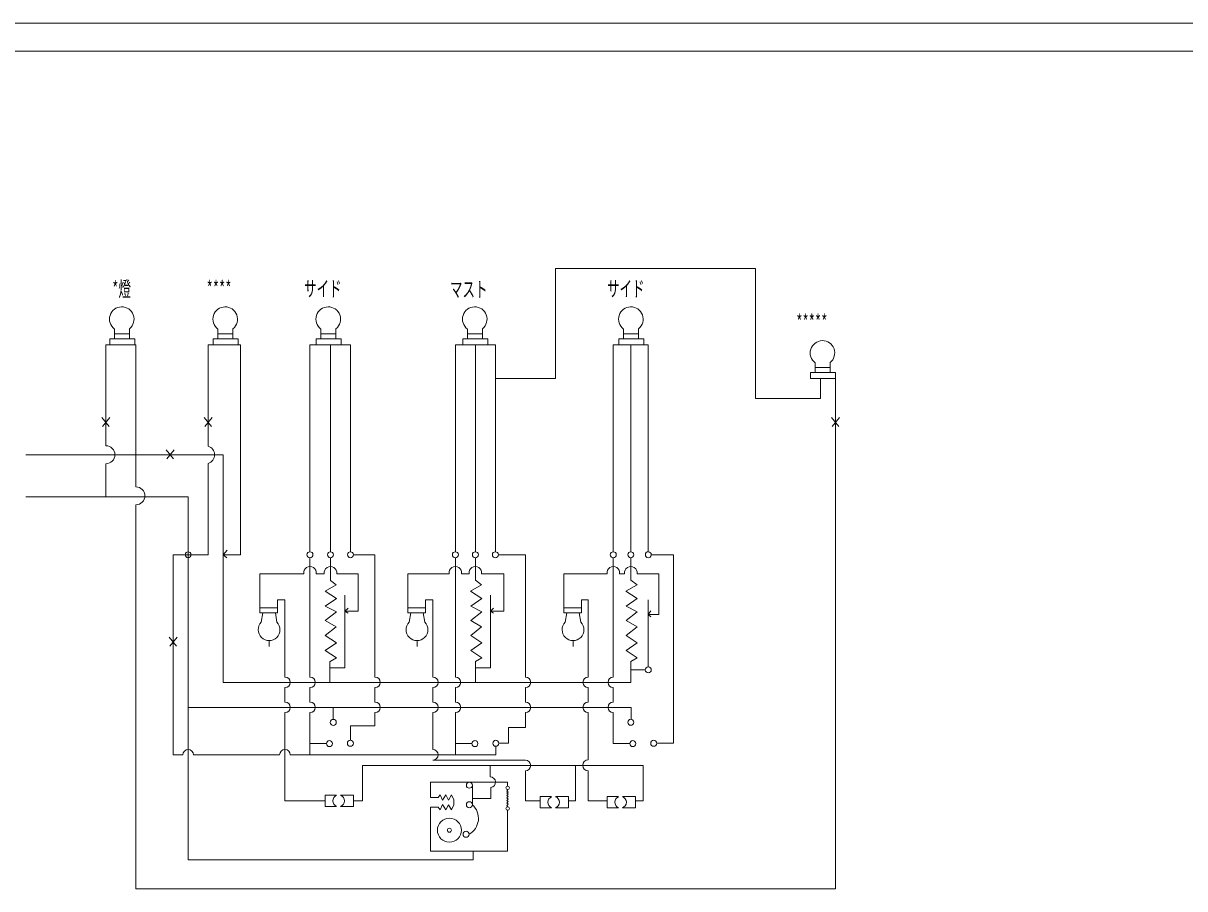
# Model space of a CAD drawing. Units: millimetres, scale not verified. Extents: x -20710 to 20710, y -14707 to 14707.
# Drawn here: x -12811 to -4450, y 8478 to 14707 of the extents above; entities that cross this region are included whole.
import ezdxf
from ezdxf.enums import TextEntityAlignment as Align

# ---------------------------------------------------------------- set-up
doc = ezdxf.new("R2010")
doc.units = ezdxf.units.MM
doc.header["$LTSCALE"] = 50
doc.layers.add('0-0_0', color=3, linetype='Continuous', lineweight=18)
doc.layers.add('0-F_枠', color=3, linetype='Continuous', lineweight=18)
doc.styles.add('ＭＳ ゴシック', font='')
doc.styles.get('ＭＳ ゴシック').set_extended_font_data('MS Gothic')

msp = doc.modelspace()

# ---------------------------------------------------------------- linework, layer by layer
at = {"layer": '0-0_0'}
for p, q in [((-12154.01, 12473), (-12154.01, 12506.7)), ((-12046.01, 12509), (-12046.01, 12473)), ((-11409.37, 12473), (-11409.37, 12506.7)), ((-11301.37, 12509), (-11301.37, 12473)), ((-10667.48, 12473), (-10667.48, 12506.7)), ((-10559.48, 12509), (-10559.48, 12473)), ((-9613.06, 12473), (-9613.06, 12506.7)), ((-9505.06, 12509), (-9505.06, 12473)), ((-8489.55, 12473), (-8489.55, 12506.7)), ((-8381.55, 12509), (-8381.55, 12473)), ((-12215.26, 11666.23), (-12215.26, 12393.8)), ((-11999.26, 12393.8), (-12215.26, 12393.8)), ((-11999.26, 12393.8), (-11999.26, 11370.66)), ((-11479.63, 11663.66), (-11479.63, 12393.8)), ((-11245.63, 12393.8), (-11479.63, 12393.8)), ((-11245.63, 12393.8), (-11245.63, 10881.8)), ((-10746.74, 10903.4), (-10746.74, 12393.8)), ((-10455.14, 12393.8), (-10746.74, 12393.8)), ((-10599.14, 12393.8), (-10599.14, 10903.4)), ((-10455.14, 12393.8), (-10455.14, 10903.4)), ((-9699.97, 10903.4), (-9699.97, 12393.8)), ((-9699.97, 12393.8), (-9411.97, 12393.8)), ((-9555.97, 12393.8), (-9555.97, 10903.4)), ((-9411.97, 12393.8), (-9411.97, 10903.4)), ((-8563.04, 12393.8), (-8311.04, 12393.8)), ((-8563.04, 12393.8), (-8563.04, 10903.4)), ((-8437.04, 12393.8), (-8437.04, 10903.4)), ((-8311.04, 12393.8), (-8311.04, 10903.4)), ((-7110.08, 12229.46), (-7110.08, 12263.16)), ((-7002.08, 12265.46), (-7002.08, 12229.46)), ((-7071.97, 12006.26), (-7071.97, 12150.26)), ((-6963.97, 8478.26), (-6963.97, 12150.26)), ((-7071.97, 12006.26), (-7539.97, 12006.26)), ((-12243.84, 11870.42), (-12191.2, 11804.72)), ((-12186.68, 11870.42), (-12239.33, 11804.72)), ((-11508.21, 11870.42), (-11455.56, 11804.72)), ((-11451.05, 11870.42), (-11503.7, 11804.72)), ((-6992.55, 11870.42), (-6939.9, 11804.72)), ((-6935.39, 11870.42), (-6988.04, 11804.72)), ((-11781.65, 11637.47), (-11729, 11571.76)), ((-11724.49, 11637.47), (-11777.14, 11571.76)), ((-11371.63, 11601.8), (-12791.26, 11601.8)), ((-11479.63, 10881.8), (-11479.63, 11539.93)), ((-11371.63, 9963.8), (-11371.63, 11601.8)), ((-12215.26, 11298.48), (-12215.26, 11537.37)), ((-11623.63, 11298.48), (-12791.26, 11298.48)), ((-11623.63, 8685.8), (-11623.63, 11298.48)), ((-11999.26, 11241.8), (-11999.26, 8478.26)), ((-11479.63, 10881.8), (-11731.63, 10881.8)), ((-11245.63, 10881.8), (-11371.63, 10881.8)), ((-10278.74, 10881.8), (-10433.54, 10881.8)), ((-10278.74, 10881.8), (-10278.74, 10001.98)), ((-9390.37, 10881.8), (-9195.97, 10881.8)), ((-9195.97, 10881.8), (-9195.97, 10001.98)), ((-8289.44, 10881.8), (-8131.04, 10881.8)), ((-8131.04, 10881.8), (-8131.04, 9525.42)), ((-10746.74, 10001.98), (-10746.74, 10860.2)), ((-9699.97, 10001.98), (-9699.97, 10860.2)), ((-9555.97, 10860.2), (-9555.97, 10698.78)), ((-8563.04, 10001.98), (-8563.04, 10860.2)), ((-8437.04, 10860.2), (-8437.04, 10698.78)), ((-11106.74, 10463.24), (-11106.74, 10745)), ((-11106.74, 10745), (-10791.52, 10745)), ((-10643.92, 10745), (-10701.96, 10745)), ((-10554.36, 10745), (-10398.94, 10745)), ((-10041.97, 10463.24), (-10041.97, 10745)), ((-10041.97, 10745), (-9744.75, 10745)), ((-9655.19, 10745), (-9601.19, 10745)), ((-9511.63, 10745), (-9352.18, 10745)), ((-8918.72, 10745), (-8607.82, 10745)), ((-8918.72, 10745), (-8918.72, 10463.24)), ((-8518.26, 10745), (-8481.82, 10745)), ((-8392.26, 10745), (-8234.72, 10745)), ((-8234.72, 10745), (-8234.72, 10452.54)), ((-10926.74, 10001.98), (-10926.74, 10556.84)), ((-9861.97, 10001.98), (-9861.97, 10556.84)), ((-8792.72, 10556.84), (-8792.72, 10463.24)), ((-8792.72, 10556.84), (-8743.63, 10556.84)), ((-8743.63, 10001.98), (-8743.63, 10556.84)), ((-8311.04, 10075.4), (-8311.04, 10557.8)), ((-10980.74, 10499.24), (-11106.74, 10499.24)), ((-10980.74, 10463.24), (-11106.74, 10463.24)), ((-11097.77, 10396.6), (-11086.06, 10463.24)), ((-10984.31, 10396.6), (-10996.02, 10463.24)), ((-10494.57, 10475), (-10472.45, 10461.99)), ((-9915.97, 10499.24), (-10041.97, 10499.24)), ((-9915.97, 10463.24), (-10041.97, 10463.24)), ((-10033.01, 10396.6), (-10021.29, 10463.24)), ((-9919.54, 10396.6), (-9931.25, 10463.24)), ((-9447.81, 10475), (-9425.69, 10461.99)), ((-8792.72, 10499.24), (-8918.72, 10499.24)), ((-8792.72, 10463.24), (-8918.72, 10463.24)), ((-8909.76, 10396.6), (-8898.05, 10463.24)), ((-8796.29, 10396.6), (-8808.01, 10463.24)), ((-8234.72, 10452.54), (-8311.04, 10452.54)), ((-11760.21, 10289.45), (-11707.56, 10223.75)), ((-11703.05, 10289.45), (-11755.7, 10223.75)), ((-11041.04, 10263.92), (-11041.04, 10221.85)), ((-9976.27, 10263.92), (-9976.27, 10221.85)), ((-8853.03, 10263.92), (-8853.03, 10221.85)), ((-10602.74, 10113.17), (-10602.74, 9963.8)), ((-9555.97, 10113.17), (-9555.97, 9963.8)), ((-8437.04, 10113.17), (-8437.04, 9963.8)), ((-8437.04, 10053.8), (-8332.64, 10053.8)), ((-11371.63, 9963.8), (-8437.04, 9963.8)), ((-10926.74, 9821.98), (-10926.74, 9925.62)), ((-10746.74, 9821.98), (-10746.74, 9925.62)), ((-10278.74, 9925.62), (-10278.74, 9821.98)), ((-9861.97, 9821.98), (-9861.97, 9925.62)), ((-9699.97, 9821.98), (-9699.97, 9925.62)), ((-9195.97, 9925.62), (-9195.97, 9821.98)), ((-8743.63, 9821.98), (-8743.63, 9925.62)), ((-8563.04, 9821.98), (-8563.04, 9925.62)), ((-8563.04, 9925.62), (-8563.04, 9821.98)), ((-11623.63, 9783.8), (-8435.64, 9783.8)), ((-10578.65, 9783.8), (-10578.65, 9697.4)), ((-8435.64, 9783.8), (-8435.64, 9697.76)), ((-10926.74, 9110.89), (-10926.74, 9745.62)), ((-10746.74, 9441.8), (-10746.74, 9745.62)), ((-10278.74, 9745.62), (-10278.74, 9651.42)), ((-9861.97, 9745.62), (-9861.97, 9479.98)), ((-9699.97, 9441.8), (-9699.97, 9745.62)), ((-9195.97, 9745.62), (-9195.97, 9639.68)), ((-8743.63, 9406.14), (-8743.63, 9745.62)), ((-8563.04, 9745.62), (-8563.04, 9522.73)), ((-10455.8, 9547.02), (-10455.8, 9651.42)), ((-10455.8, 9651.42), (-10278.74, 9651.42)), ((-9318.25, 9639.68), (-9195.97, 9639.68)), ((-10746.74, 9522.73), (-10627.94, 9522.73)), ((-9699.97, 9522.73), (-9581.17, 9522.73)), ((-9409.03, 9503.82), (-9409.03, 9441.8)), ((-8563.04, 9522.73), (-8444.24, 9522.73)), ((-8250.5, 9525.42), (-8131.04, 9525.42)), ((-11585.48, 9441.8), (-10964.89, 9441.8)), ((-10888.59, 9441.8), (-9409.03, 9441.8)), ((-10368.74, 9366.2), (-8347.63, 9366.2)), ((-10368.74, 9110.89), (-10368.74, 9366.2)), ((-9861.97, 9403.62), (-9195.97, 9403.62)), ((-9448.68, 9366.2), (-9448.68, 9283.14)), ((-8835.97, 9111.26), (-8835.97, 9366.2)), ((-8347.63, 9366.2), (-8347.63, 9111.26)), ((-8743.63, 9111.26), (-8743.63, 9326.25)), ((-9878.48, 9244.96), (-9323.66, 9244.96)), ((-9577.28, 9223.36), (-9577.28, 9082.96)), ((-9444.58, 9127.66), (-9444.58, 9207)), ((-9323.66, 9244.96), (-9323.66, 9217.58)), ((-9711.43, 9117.68), (-9711.43, 9082.31)), ((-9577.28, 9127.66), (-9444.58, 9127.66)), ((-10926.74, 9110.89), (-10636.83, 9110.89)), ((-10432.51, 9110.89), (-10368.74, 9110.89)), ((-9824.48, 9065.72), (-9878.48, 9065.72)), ((-9878.48, 8748.97), (-9878.48, 9065.72)), ((-9330.76, 9078.1), (-9323.66, 9073.78)), ((-9323.66, 9068.93), (-9323.66, 9073.78)), ((-9323.66, 9043.48), (-9323.66, 8748.97)), ((-8885.13, 9111.26), (-8835.97, 9111.26)), ((-8743.63, 9111.26), (-8607.6, 9111.26)), ((-8403.27, 9111.26), (-8347.63, 9111.26)), ((-9323.66, 8748.97), (-9878.48, 8748.97)), ((-9571.5, 8685.8), (-9571.5, 8748.97)), ((-11623.63, 8685.8), (-9571.5, 8685.8)), ((-6963.97, 8478.26), (-11999.26, 8478.26))]:
    msp.add_line(p, q, dxfattribs=at)
for points in [[(-7539.97, 12006.26), (-7539.97, 12942.26), (-8979.97, 12942.26), (-8979.97, 12150.26), (-9411.97, 12150.26)], [(-11731.63, 10881.8), (-11731.63, 9441.8), (-11661.78, 9441.8)], [(-11342.97, 10915.47), (-11371.63, 10881.8), (-11346.08, 10860.05)], [(-10599.14, 10860.2), (-10599.14, 10696.17), (-10557.63, 10666.05)], [(-10398.94, 10745), (-10398.94, 10475), (-10494.57, 10475), (-10472.85, 10497.26)], [(-9352.18, 10745), (-9352.18, 10475), (-9447.81, 10475), (-9426.08, 10497.26)], [(-10557.63, 10666.05), (-10637.61, 10621.14), (-10556.23, 10566.42), (-10636.21, 10513.09), (-10556.23, 10471), (-10636.21, 10407.85), (-10557.63, 10362.95), (-10636.21, 10299.8), (-10556.23, 10249.28), (-10636.21, 10193.15), (-10556.23, 10141.23), (-10602.53, 10113.17)], [(-9555.97, 10698.78), (-9510.86, 10666.05), (-9590.85, 10621.14), (-9509.46, 10566.42), (-9589.44, 10513.09), (-9509.46, 10471), (-9589.44, 10407.85), (-9510.86, 10362.95), (-9589.44, 10299.8), (-9509.46, 10249.28), (-9589.44, 10193.15), (-9509.46, 10141.23), (-9555.77, 10113.17)], [(-8437.04, 10698.78), (-8391.93, 10666.05), (-8471.91, 10621.14), (-8390.53, 10566.42), (-8470.51, 10513.09), (-8390.53, 10471), (-8470.51, 10407.85), (-8391.93, 10362.95), (-8470.51, 10299.8), (-8390.53, 10249.28), (-8470.51, 10193.15), (-8390.53, 10141.23), (-8436.83, 10113.17)], [(-10926.74, 10556.84), (-10980.74, 10556.84), (-10980.74, 10463.24)], [(-10602.74, 10068.33), (-10494.57, 10068.33), (-10494.57, 10590.33)], [(-9861.97, 10556.84), (-9915.97, 10556.84), (-9915.97, 10463.24)], [(-9555.97, 10068.33), (-9447.81, 10068.33), (-9447.81, 10590.33)], [(-8293.13, 10478.19), (-8311.04, 10452.54), (-8292.53, 10435.24)], [(-9387.43, 9525.42), (-9318.25, 9525.42), (-9318.25, 9639.68)], [(-9195.97, 9327.26), (-9195.97, 9111.26), (-9089.45, 9111.26)], [(-9824.48, 9134.27), (-9878.48, 9134.27), (-9878.48, 9244.96)], [(-10555.14, 9070.67), (-10636.83, 9070.67), (-10636.83, 9152.36), (-10555.14, 9152.36)], [(-10527.38, 9152.36), (-10432.51, 9152.36), (-10432.51, 9070.67), (-10527.38, 9070.67)], [(-9824.48, 9134.27), (-9809.65, 9153.23), (-9792.82, 9115.81), (-9767.56, 9153.23), (-9750.72, 9116.74), (-9727.33, 9153.23), (-9711.43, 9117.68)], [(-9323.66, 9192.13), (-9323.66, 9186.29), (-9330.02, 9181.67), (-9319.3, 9174.28), (-9330.02, 9165.78), (-9319.3, 9158.57), (-9330.02, 9150.26), (-9319.39, 9142.13), (-9329.93, 9132.42), (-9319.39, 9122.72), (-9330.48, 9112.74), (-9319.39, 9105.26), (-9330.76, 9094.73), (-9319.67, 9088.07), (-9330.76, 9078.1)], [(-9007.76, 9060.61), (-9089.45, 9060.61), (-9089.45, 9142.3), (-9007.76, 9142.3)], [(-8980, 9142.3), (-8885.13, 9142.3), (-8885.13, 9060.61), (-8980, 9060.61)], [(-8525.91, 9060.61), (-8607.6, 9060.61), (-8607.6, 9142.3), (-8525.91, 9142.3)], [(-8498.14, 9142.3), (-8403.27, 9142.3), (-8403.27, 9060.61), (-8498.14, 9060.61)], [(-9824.48, 9065.72), (-9809.65, 9046.76), (-9792.82, 9084.18), (-9767.56, 9046.76), (-9750.72, 9083.24), (-9727.33, 9046.76), (-9711.43, 9082.31)]]:
    msp.add_lwpolyline(points, dxfattribs=at)
for points in [[(-12154.01, 12473), (-12046.01, 12473), (-12046.01, 12437), (-12154.01, 12437)], [(-11409.37, 12473), (-11301.37, 12473), (-11301.37, 12437), (-11409.37, 12437)], [(-10667.48, 12473), (-10559.48, 12473), (-10559.48, 12437), (-10667.48, 12437)], [(-9613.06, 12473), (-9505.06, 12473), (-9505.06, 12437), (-9613.06, 12437)], [(-8489.55, 12473), (-8381.55, 12473), (-8381.55, 12437), (-8489.55, 12437)], [(-12187.89, 12437), (-12007.89, 12437), (-12007.89, 12393.8), (-12187.89, 12393.8)], [(-11443.26, 12437), (-11263.26, 12437), (-11263.26, 12393.8), (-11443.26, 12393.8)], [(-10701.37, 12437), (-10521.37, 12437), (-10521.37, 12393.8), (-10701.37, 12393.8)], [(-9646.95, 12437), (-9466.95, 12437), (-9466.95, 12393.8), (-9646.95, 12393.8)], [(-8523.43, 12437), (-8343.43, 12437), (-8343.43, 12393.8), (-8523.43, 12393.8)], [(-7110.08, 12229.46), (-7002.08, 12229.46), (-7002.08, 12193.46), (-7110.08, 12193.46)], [(-7143.97, 12193.46), (-6963.97, 12193.46), (-6963.97, 12150.26), (-7143.97, 12150.26)]]:
    msp.add_lwpolyline(points, close=True, dxfattribs=at)
for centre, radius in [((-11623.63, 10881.8), 21.6), ((-10746.74, 10881.8), 21.6), ((-10599.14, 10881.8), 21.6), ((-10455.14, 10881.8), 21.6), ((-9699.97, 10881.8), 21.6), ((-9555.97, 10881.8), 21.6), ((-9411.97, 10881.8), 21.6), ((-8563.04, 10881.8), 21.6), ((-8437.04, 10881.8), 21.6), ((-8311.04, 10053.8), 21.6), ((-10578.65, 9675.8), 21.6), ((-8437.04, 9676.2), 21.6), ((-10606.34, 9522.73), 21.6), ((-10455.8, 9525.42), 21.6), ((-9559.57, 9522.73), 21.6), ((-9409.03, 9525.42), 21.6), ((-8422.64, 9522.73), 21.6), ((-8272.1, 9525.42), 21.6), ((-9598.88, 9223.36), 21.6), ((-9323.66, 9204.85), 12.73), ((-9598.88, 9082.96), 21.6), ((-9323.66, 9056.2), 12.73), ((-9743.09, 8899.66), 86.4), ((-9743.09, 8899.66), 14.4), ((-9623.51, 8870.59), 21.6)]:
    msp.add_circle(centre, radius, dxfattribs=at)
for centre, radius, start, end in [((-12101.5, 12577.9), 88.47, 308.84528, 233.59417), ((-11356.86, 12577.9), 88.47, 308.84528, 233.59417), ((-10614.97, 12577.9), 88.47, 308.84528, 233.59417), ((-9560.55, 12577.9), 88.47, 308.84528, 233.59417), ((-8437.04, 12577.9), 88.47, 308.84528, 233.59417), ((-7057.58, 12334.37), 88.47, 308.84528, 233.59417), ((-12215.26, 11601.8), 64.43, 270, 90), ((-11497.63, 11601.8), 64.43, 286.22265, 73.77735), ((-11999.26, 11306.23), 64.43, 270, 90), ((-8311.04, 10881.8), 21.6, 359.45708, 353.33371), ((-8311.04, 10881.8), 21.6, 353.33371, 359.45708), ((-10746.74, 10752.68), 45.44, 350.2611, 189.7389), ((-10599.14, 10752.68), 45.44, 350.2611, 189.7389), ((-9699.97, 10752.68), 45.44, 350.2611, 189.7389), ((-9556.41, 10752.68), 45.44, 350.2611, 189.7389), ((-8563.04, 10752.68), 45.44, 350.2611, 189.7389), ((-8437.04, 10752.68), 45.44, 350.2611, 189.7389), ((-11041.04, 10342.39), 78.47, 136.30251, 43.69749), ((-9976.27, 10342.39), 78.47, 136.30251, 43.69749), ((-8853.03, 10342.39), 78.47, 136.30251, 43.69749), ((-10926.74, 9963.8), 38.18, 270, 90), ((-10746.74, 9963.8), 38.18, 270, 90), ((-10278.74, 9963.8), 38.18, 270, 90), ((-9861.97, 9963.8), 38.18, 270, 90), ((-9699.97, 9963.8), 38.18, 270, 90), ((-9195.97, 9963.8), 38.18, 270, 90), ((-8743.63, 9963.8), 38.18, 90, 270), ((-8563.04, 9963.8), 38.18, 90, 270), ((-10926.74, 9783.8), 38.18, 270, 90), ((-10746.74, 9783.8), 38.18, 270, 90), ((-10278.74, 9783.8), 38.18, 270, 90), ((-9861.97, 9783.8), 38.18, 270, 90), ((-9699.97, 9783.8), 38.18, 270, 90), ((-9195.97, 9783.8), 38.18, 270, 90), ((-8743.63, 9783.8), 38.18, 90, 270), ((-8563.04, 9783.8), 38.18, 90, 270), ((-11623.63, 9441.8), 38.15, 0, 180), ((-10926.74, 9441.8), 38.15, 0, 180), ((-9861.97, 9441.8), 38.18, 270, 90), ((-9195.97, 9365.44), 38.18, 270, 90), ((-8743.63, 9366.2), 39.94, 90, 270), ((-9448.68, 9244.96), 38.18, 276.1713, 90), ((-10540.05, 9110.89), 41.82, 111.14518, 248.85482), ((-10540.05, 9110.89), 41.82, 287.65056, 72.34944), ((-8992.68, 9100.83), 41.82, 111.14518, 248.85482), ((-8992.68, 9100.83), 41.82, 287.65056, 72.34944), ((-8510.82, 9100.83), 41.82, 111.14518, 248.85482), ((-8510.82, 9100.83), 41.82, 287.65056, 72.34944), ((-9664.86, 8985.5), 131.03, 298.71529, 48.05635)]:
    msp.add_arc(centre, radius, start, end, dxfattribs=at)
at = {"layer": '0-F_枠'}
for p, q in [((20710.25, 14707.25), (-20710.25, 14707.25)), ((20510.25, 14507.25), (-20510.25, 14507.25))]:
    msp.add_line(p, q, dxfattribs=at)

# ---------------------------------------------------------------- texts
at = {"layer": '0-0_0', "color": 2, "style": 'ＭＳ ゴシック', "width": 0.6}
for s, p in [('*燈', (-12170.75, 12707.57)), ('****', (-11491, 12709.94)), ('サイド', (-10789.29, 12708.63)), ('マスト', (-9738.95, 12704.2)), ('サイド', (-8608.37, 12708.64)), ('*****', (-7246.44, 12468.21))]:
    msp.add_text(s, height=110, dxfattribs=at).set_placement(p, align=Align.BOTTOM_LEFT)

doc.saveas('drawing.dxf')
